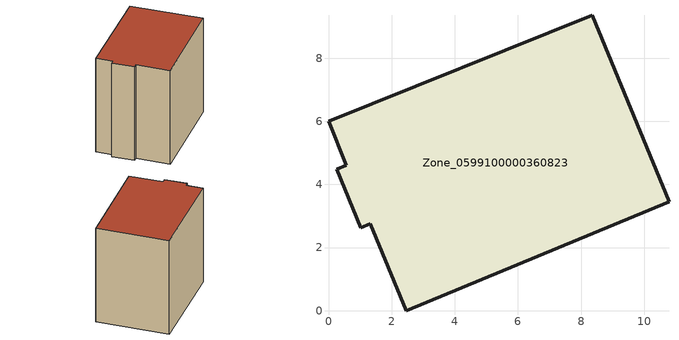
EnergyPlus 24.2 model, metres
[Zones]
Zone_0599100000360823
 floor ground (C_G): 8.35,9.36 10.78,3.44 2.46,0 1.33,2.75 1.02,2.63 0.26,4.49 0.56,4.61 0,6 z0
 wall outside (C_F): 0.56,4.61 0.26,4.49 1.02,2.63 1.33,2.75 2.46,0 10.78,3.44 8.35,9.36 0,6 0.56,4.61 z0:8.97
 roof outside (C_R): 8.35,9.36 0,6 0.56,4.61 0.26,4.49 1.02,2.63 1.33,2.75 2.46,0 10.78,3.44 z8.97
[BUILDING]
Pand.0599100000360823: North Axis=0; Terrain=City; Loads Convergence Tolerance Value=0.04; Temperature Convergence Tolerance Value=0.4; Solar Distribution=FullExterior; Maximum Number of Warmup Days=25; Minimum Number of Warmup Days=1
[Site:Location]
Rotterdam.The.Hague.AP_ZH_NLD Design_Conditions: Latitude=51.96; Longitude=4.45; Time Zone=1; Elevation=-4.5
[SITE:GROUNDTEMPERATURE:BUILDINGSURFACE]
18, 18, 18, 18, 18, 18, 18, 18, 18, 18, 18, 18
[MATERIAL] Thermal Absorptance=0.9; Solar Absorptance=0.7; Visible Absorptance=0.7
Name | Roughness | Thickness | Conductivity | Density | Specific Heat
G.TI.1992-2005 | MediumSmooth | 0.15 | 0.06 | 540 | 1210
F.TI.1992-2005 | Rough | 0.3 | 0.12 | 1920 | 840
R.TI.1992-2005 | MediumRough | 0.2 | 0.08 | 1500 | 1000
[CONSTRUCTION]
C_G: G.TI.1992-2005
C_F: F.TI.1992-2005
C_R: R.TI.1992-2005
[ZONE]
Zone_0599100000360823: Type=1; Multiplier=1; Ceiling Height=Autocalculate; Volume=Autocalculate; Floor Area=autocalculate; Part of Total Floor Area=Yes
[ZONEINFILTRATION:DESIGNFLOWRATE]
Infil_Zone_0599100000360823: Zone or ZoneList or Space or SpaceList=Zone_0599100000360823; Schedule=AlwaysOn; Design Flow Rate Calculation Method=Flow/Area; Flow Rate per Floor Area=0.0015; Constant Term Coefficient=1; Temperature Term Coefficient=0; Velocity Term Coefficient=0; Velocity Squared Term Coefficient=0
[HVACTEMPLATE:ZONE:IDEALLOADSAIRSYSTEM]
Zone_0599100000360823: Maximum Heating Supply Air Temperature=50; Minimum Cooling Supply Air Temperature=13; Maximum Heating Supply Air Humidity Ratio=0.0156; Minimum Cooling Supply Air Humidity Ratio=0.0077; Heating Limit=NoLimit; Cooling Limit=NoLimit; Dehumidification Control Type=ConstantSensibleHeatRatio; Cooling Sensible Heat Ratio=0.7; Dehumidification Setpoint=60; Humidification Control Type=None; Humidification Setpoint=30; Outdoor Air Method=None; Outdoor Air Flow Rate per Person=0.00944; Outdoor Air Flow Rate per Zone Floor Area=0; Outdoor Air Flow Rate per Zone=0; Demand Controlled Ventilation Type=None; Outdoor Air Economizer Type=NoEconomizer; Heat Recovery Type=None; Sensible Heat Recovery Effectiveness=0.7; Latent Heat Recovery Effectiveness=0.65
[ZONECONTROL:THERMOSTAT]
ThermostatControl_Zone_0599100000360823: Zone or ZoneList=Zone_0599100000360823; Control Type Schedule=DualSetpointControlType; Control 1=Thermostat_Zone_0599100000360823; Temperature Difference Between Cutout And Setpoint=0
[THERMOSTATSETPOINT:DUALSETPOINT]
Thermostat_Zone_0599100000360823: Heating Setpoint Temperature Schedule=HeatingSetpoint_Zone_0599100000360823; Cooling Setpoint Temperature Schedule=CoolingSetpoint_Zone_0599100000360823
[SCHEDULE:COMPACT]
HeatingSetpoint_Zone_0599100000360823: Through: 12/31, For: AllDays, Until: 24:00, 21
CoolingSetpoint_Zone_0599100000360823: Through: 12/31, For: AllDays, Until: 24:00, 24
DualSetpointControlType: Through: 12/31, For: AllDays, Until: 24:00, 4
AlwaysOn: Through: 12/31, For: AllDays, Until: 24:00, 1
